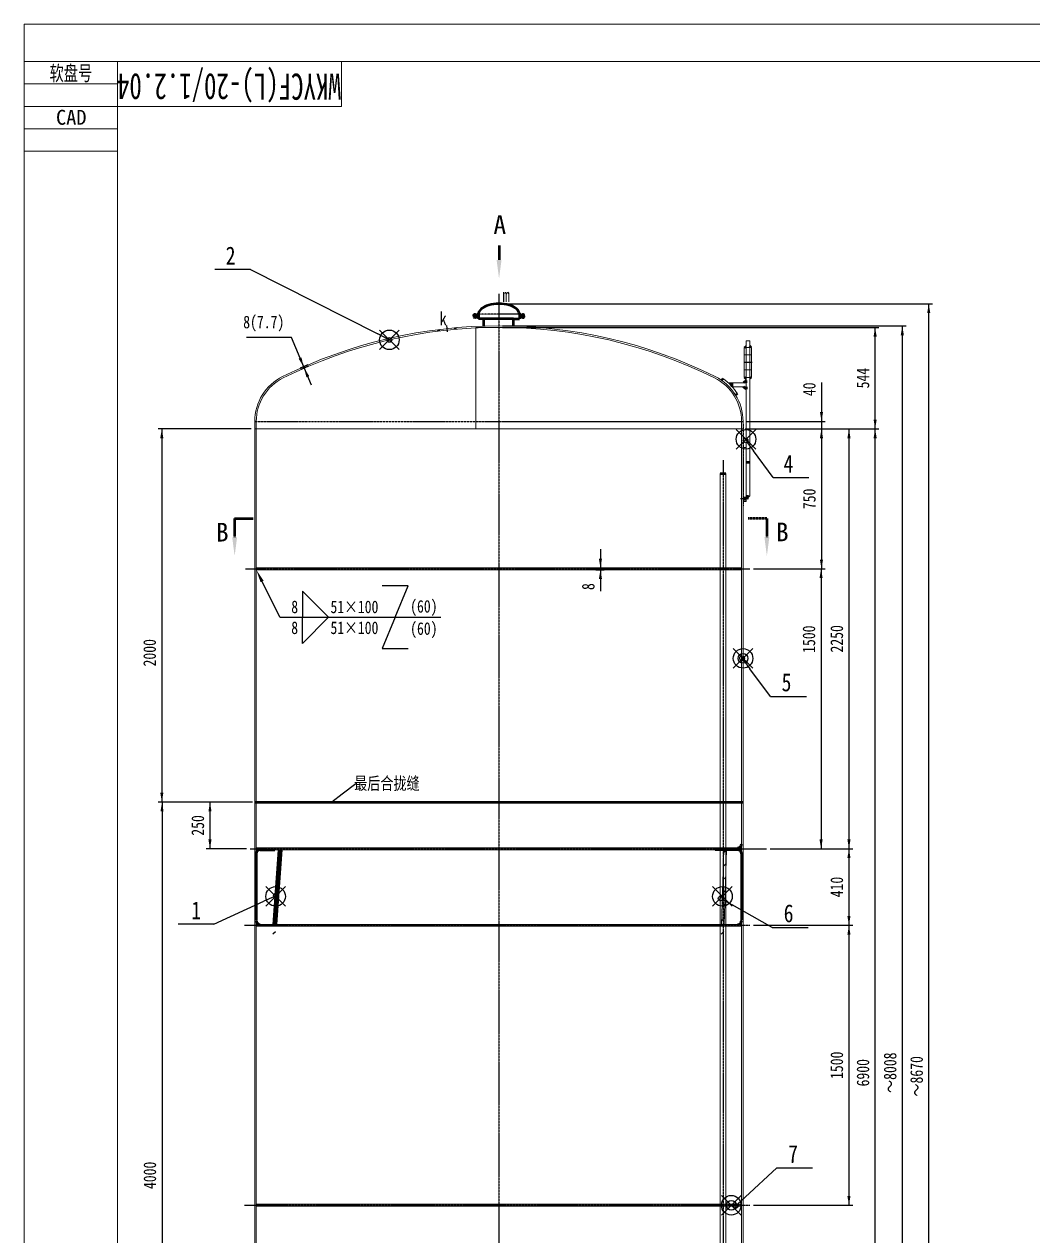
# Model space of a CAD drawing. Header units: millimetres. Extents: x 1505 to 130937, y -44938 to 37032.
# Drawn here: x 25703 to 31106, y 5194 to 11686 of the extents above; entities that cross this region are included whole.
import ezdxf

# ---------------------------------------------------------------- set-up
doc = ezdxf.new("R2010")
doc.units = ezdxf.units.MM
for name, pattern in [('ACISOTGB', [16, 11, -1, 1, -1, 1, -1]), ('AM_ISO08W050', [16, 13, -1, 1, -1]), ('AM_ISO08W050_1_1', [16, 13, -1, 1, -1]), ('AM_ISO08W050x2', [16, 13, -1, 1, -1]), ('CENTER_1_1', [16, 13, -1, 1, -1])]:
    doc.linetypes.add(name, pattern=pattern)
for name, color, linetype, lineweight in [('1轮廓实线层', 7, 'Continuous', 18), ('AM_0', 7, 'Continuous', 50), ('AM_1', 3, 'ACISOTGB', 25), ('AM_10', 7, 'AM_ISO08W050_1_1', 50), ('AM_12', 7, 'Continuous', 50), ('AM_4', 3, 'Continuous', 25), ('AM_5', 3, 'Continuous', 25), ('AM_6', 2, 'Continuous', 15), ('AM_7', 4, 'AM_ISO08W050', 25), ('AM_8', 1, 'Continuous', 25), ('AM_PAREF', 4, 'Continuous', 25), ('CDRAFT0', 7, 'Continuous', 18), ('RAHM2', 1, 'Continuous', 18), ('RAHM3', 2, 'Continuous', 18), ('RAHM5', 7, 'Continuous', 18), ('TILE1', 5, 'Continuous', 18), ('中心线', 4, 'CENTER_1_1', 18), ('尺寸线层', 3, 'Continuous', 18), ('文字', 3, 'Continuous', 18), ('粗实线', 7, 'Continuous', 50)]:
    doc.layers.add(name, color=color, linetype=linetype, lineweight=lineweight)
doc.styles.add('ACANSTS', font='')
doc.styles.add('HZ', font='', dxfattribs={"width": 0.7})
doc.styles.get("Standard").update_dxf_attribs({"font": 'txt', "width": 0.8})
doc.styles.get('ACANSTS').set_extended_font_data('宋体')
doc.styles.get('HZ').set_extended_font_data('宋体')
doc.dimstyles.new('AM_GB$0', dxfattribs={"dimtxt": 3.371484, "dimasz": 2.5, "dimexe": 1, "dimexo": 1, "dimgap": 2.088633, "dimtad": 1, "dimdsep": 46, "dimtxsty": 'Standard', "dimblk": 'NONE', "dimcen": 0, "dimdle": 5, "dimclrd": 256, "dimclre": 256, "dimclrt": 2, "dimadec": 0, "dimazin": 2, "dimtfac": 0.707107, "dimtdec": 3, "dimtmove": 2, "dimatfit": 3, "dimfxl": 1, "dimfrac": 2, "dimtolj": 1, "dimlwd": 18, "dimarcsym": 0})

# ---------------------------------------------------------------- blocks, each defined once
blk = doc.blocks.new('*X417')
at = {"layer": 'AM_PAREF'}
for p, q in [((27606.6, 9942.1), (27711.6, 10047.1)), ((27606.6, 10047.1), (27711.6, 9942.1))]:
    blk.add_line(p, q, dxfattribs=at)
blk.add_circle((27659.1, 9994.6), 52.5, dxfattribs=at)
blk = doc.blocks.new('*X418')
at = {"layer": 'AM_PAREF'}
for p, q in [((29438.6, 5305.2), (29543.6, 5410.2)), ((29438.6, 5410.2), (29543.6, 5305.2))]:
    blk.add_line(p, q, dxfattribs=at)
for radius in [52.5, 26.2]:
    blk.add_circle((29491.1, 5357.7), radius, dxfattribs=at)
blk = doc.blocks.new('*X419')
at = {"layer": 'AM_PAREF'}
for p, q in [((29391.2, 6960.2), (29496.2, 7065.2)), ((29391.2, 7065.2), (29496.2, 6960.2))]:
    blk.add_line(p, q, dxfattribs=at)
blk.add_circle((29443.7, 7012.7), 52.5, dxfattribs=at)
blk = doc.blocks.new('*X420')
at = {"layer": 'AM_PAREF'}
for p, q in [((29501.5, 8235.3), (29606.5, 8340.3)), ((29501.5, 8340.3), (29606.5, 8235.3))]:
    blk.add_line(p, q, dxfattribs=at)
for radius in [52.5, 26.2]:
    blk.add_circle((29554, 8287.8), radius, dxfattribs=at)
blk = doc.blocks.new('*X422')
at = {"layer": 'AM_PAREF'}
for p, q in [((29517.5, 9409.4), (29622.5, 9514.4)), ((29517.5, 9514.4), (29622.5, 9409.4))]:
    blk.add_line(p, q, dxfattribs=at)
blk.add_circle((29570, 9461.9), 52.5, dxfattribs=at)
blk = doc.blocks.new('*X423')
at = {"layer": 'AM_PAREF'}
for p, q in [((26997.1, 6960.2), (27102.1, 7065.2)), ((26997.1, 7065.2), (27102.1, 6960.2))]:
    blk.add_line(p, q, dxfattribs=at)
blk.add_circle((27049.6, 7012.7), 52.5, dxfattribs=at)
blk = doc.blocks.new('*X424')
at = {"layer": 'CDRAFT0'}
for p, q in [((1700, 16380), (1700, 16620)), ((500, 16380), (1700, 16380))]:
    blk.add_line(p, q, dxfattribs=at)
blk.add_lwpolyline([(500, 200), (500, 16620), (11680, 16620), (11680, 200), (500, 200)], dxfattribs=at)
at = {"layer": 'RAHM2'}
for p, q in [((500, 16500), (0, 16500)), ((500, 16260), (0, 16260))]:
    blk.add_line(p, q, dxfattribs=at)
at = {"layer": 'RAHM3'}
for p, q in [((500, 16620), (0, 16620)), ((500, 16380), (0, 16380)), ((500, 16140), (0, 16140))]:
    blk.add_line(p, q, dxfattribs=at)
at = {"layer": 'TILE1'}
blk.add_line((0, 0), (0, 16820), dxfattribs=at)
blk.add_lwpolyline([(0, 16820), (11880, 16820), (11880, 0), (0, 0)], dxfattribs=at)
at = {"layer": 'RAHM2', "char_height": 80, "attachment_point": 8}
for s, insert, width, style in [('软盘号', (250, 16508.9), 344.867, 'HZ'), ('CAD', (252, 16280), 244.667, 'ACANSTS')]:
    blk.add_mtext(s, dxfattribs=dict(at, insert=insert, width=width, style=style))
at = {"layer": 'RAHM5', "insert": (1096.7, 16503.9), "char_height": 140, "width": 266, "attachment_point": 5, "rotation": 180, "style": 'HZ'}
blk.add_mtext('WKYCF(L)-20/1.2.04', dxfattribs=at)
blk = doc.blocks.new('*X461')
at = {"layer": 'AM_5'}
for points in [[(26440, 9517.7), (26448.4, 9467.7), (26431.7, 9467.7)], [(26440, 7517.7), (26448.4, 7567.7), (26431.7, 7567.7)]]:
    blk.add_hatch(color=256, dxfattribs=at).paths.add_polyline_path(points, flags=0)
for p, q in [((26918, 9517.7), (26420, 9517.7)), ((26440, 9517.7), (26440, 7517.7)), ((26918, 7517.7), (26420, 7517.7))]:
    blk.add_line(p, q, dxfattribs=at)
at = {"layer": 'AM_5', "color": 2, "insert": (26375, 8318), "char_height": 67.43, "width": 204, "attachment_point": 5, "rotation": 90, "line_spacing_factor": 1.37}
blk.add_mtext('2000', dxfattribs=at)
blk = doc.blocks.new('_NONE')
blk = doc.blocks.new('*X465')
at = {"layer": 'AM_5'}
for points in [[(30121.5, 9517.7), (30129.8, 9467.7), (30113.1, 9467.7)], [(30121.5, 7267.7), (30129.8, 7317.7), (30113.1, 7317.7)]]:
    blk.add_hatch(color=256, dxfattribs=at).paths.add_polyline_path(points, flags=0)
for p, q in [((29566, 9517.7), (30141.5, 9517.7)), ((30121.5, 9517.7), (30121.5, 7267.7)), ((29699.5, 7267.7), (30141.5, 7267.7))]:
    blk.add_line(p, q, dxfattribs=at)
at = {"layer": 'AM_5', "color": 2, "insert": (30056.5, 8392.7), "char_height": 67.43, "width": 204, "attachment_point": 5, "rotation": 90, "line_spacing_factor": 1.37}
blk.add_mtext('2250', dxfattribs=at)
blk = doc.blocks.new('*X466')
at = {"layer": 'AM_5'}
for points in [[(30121.5, 7267.7), (30129.8, 7217.7), (30113.1, 7217.7)], [(30121.5, 6857.7), (30129.8, 6907.7), (30113.1, 6907.7)]]:
    blk.add_hatch(color=256, dxfattribs=at).paths.add_polyline_path(points, flags=0)
for p, q in [((29699.5, 7267.7), (30141.5, 7267.7)), ((30121.5, 7267.7), (30121.5, 6857.7)), ((29609.8, 6857.7), (30141.5, 6857.7))]:
    blk.add_line(p, q, dxfattribs=at)
at = {"layer": 'AM_5', "color": 2, "insert": (30056.5, 7062.7), "char_height": 67.43, "width": 138, "attachment_point": 5, "rotation": 90, "line_spacing_factor": 1.37}
blk.add_mtext('410', dxfattribs=at)
blk = doc.blocks.new('*X476')
at = {"layer": 'AM_5'}
for points in [[(30407.3, 10069.7), (30415.6, 10019.7), (30399, 10019.7)], [(30407.3, 2065.7), (30415.6, 2115.7), (30399, 2115.7)]]:
    blk.add_hatch(color=256, dxfattribs=at).paths.add_polyline_path(points, flags=0)
for p, q in [((28266, 10069.7), (30427.3, 10069.7)), ((30407.3, 10069.7), (30407.3, 2065.7)), ((28266, 2065.7), (30427.3, 2065.7))]:
    blk.add_line(p, q, dxfattribs=at)
at = {"layer": 'AM_5', "color": 2, "insert": (30342.3, 6067.7), "char_height": 67.43, "width": 375.205, "attachment_point": 5, "rotation": 90, "line_spacing_factor": 1.37}
blk.add_mtext('～8008', dxfattribs=at)
blk = doc.blocks.new('*X477')
at = {"layer": 'AM_5'}
for points in [[(29974.3, 9517.7), (29982.7, 9467.7), (29966, 9467.7)], [(29974.3, 8767.7), (29982.7, 8817.7), (29966, 8817.7)]]:
    blk.add_hatch(color=256, dxfattribs=at).paths.add_polyline_path(points, flags=0)
for p, q in [((29566, 9517.7), (29994.3, 9517.7)), ((29974.3, 9517.7), (29974.3, 8767.7)), ((29609.8, 8767.7), (29994.3, 8767.7))]:
    blk.add_line(p, q, dxfattribs=at)
at = {"layer": 'AM_5', "color": 2, "insert": (29909.3, 9142.7), "char_height": 67.43, "width": 150, "attachment_point": 5, "rotation": 90, "line_spacing_factor": 1.37}
blk.add_mtext('750', dxfattribs=at)
blk = doc.blocks.new('*X478')
at = {"layer": 'AM_5'}
for points in [[(29972.2, 8767.7), (29980.5, 8717.7), (29963.9, 8717.7)], [(29972.2, 7267.7), (29980.5, 7317.7), (29963.9, 7317.7)]]:
    blk.add_hatch(color=256, dxfattribs=at).paths.add_polyline_path(points, flags=0)
for p, q in [((29609.8, 8767.7), (29992.2, 8767.7)), ((29972.2, 8767.7), (29972.2, 7267.7)), ((29699.5, 7267.7), (29992.2, 7267.7))]:
    blk.add_line(p, q, dxfattribs=at)
at = {"layer": 'AM_5', "color": 2, "insert": (29907.2, 8390.7), "char_height": 67.43, "width": 192, "attachment_point": 5, "rotation": 90, "line_spacing_factor": 1.37}
blk.add_mtext('1500', dxfattribs=at)
blk = doc.blocks.new('*X479')
at = {"layer": 'AM_5'}
for points in [[(30121.5, 6857.7), (30129.8, 6807.7), (30113.1, 6807.7)], [(30121.5, 5357.7), (30129.8, 5407.7), (30113.1, 5407.7)]]:
    blk.add_hatch(color=256, dxfattribs=at).paths.add_polyline_path(points, flags=0)
for p, q in [((29609.8, 6857.7), (30141.5, 6857.7)), ((30121.5, 6857.7), (30121.5, 5357.7)), ((29609.8, 5357.7), (30141.5, 5357.7))]:
    blk.add_line(p, q, dxfattribs=at)
at = {"layer": 'AM_5', "color": 2, "insert": (30056.5, 6107.7), "char_height": 67.43, "width": 192, "attachment_point": 5, "rotation": 90, "line_spacing_factor": 1.37}
blk.add_mtext('1500', dxfattribs=at)
blk = doc.blocks.new('*X480')
at = {"layer": 'AM_5'}
for points in [[(30261.7, 9517.7), (30253.4, 9467.7), (30270.1, 9467.7)], [(30261.7, 2617.7), (30253.4, 2667.7), (30270.1, 2667.7)]]:
    blk.add_hatch(color=256, dxfattribs=at).paths.add_polyline_path(points, flags=0)
for p, q in [((29574, 9517.7), (30281.7, 9517.7)), ((30261.7, 2617.7), (30261.7, 9517.7)), ((29574, 2617.7), (30281.7, 2617.7))]:
    blk.add_line(p, q, dxfattribs=at)
at = {"layer": 'AM_5', "color": 2, "insert": (30196.7, 6067.7), "char_height": 67.43, "width": 204, "attachment_point": 5, "rotation": 90, "line_spacing_factor": 1.37}
blk.add_mtext('6900', dxfattribs=at)
blk = doc.blocks.new('*X481')
at = {"layer": 'AM_5'}
for points in [[(30549.1, 10187.7), (30540.8, 10137.7), (30557.4, 10137.7)], [(30549.1, 1515.2), (30540.8, 1565.2), (30557.4, 1565.2)]]:
    blk.add_hatch(color=256, dxfattribs=at).paths.add_polyline_path(points, flags=0)
for p, q in [((28270.2, 10187.7), (30569.1, 10187.7)), ((30549.1, 1515.2), (30549.1, 10187.7)), ((29582.1, 1515.2), (30569.1, 1515.2))]:
    blk.add_line(p, q, dxfattribs=at)
at = {"layer": 'AM_5', "color": 2, "insert": (30484.1, 6048.3), "char_height": 67.43, "width": 375.205, "attachment_point": 5, "rotation": 90, "line_spacing_factor": 1.37}
blk.add_mtext('～8670', dxfattribs=at)
blk = doc.blocks.new('*X484')
at = {"layer": 'AM_5'}
blk.add_hatch(color=3, dxfattribs=at).paths.add_polyline_path([(26969, 8695.9), (26985.5, 8704.1), (26946, 8762.7)], flags=0)
at = {"layer": 'AM_5', "color": 3}
for q in [(26977.2, 8700), (27935, 8508.2)]:
    blk.add_line((27073, 8508.2), q, dxfattribs=at)
at = {"layer": 'AM_5', "color": 2}
for points in [[(27193, 8508.2), (27333, 8508.2), (27193, 8648.2), (27193, 8508.2)], [(27690, 8508.2), (27760, 8676.2), (27620, 8676.2)], [(27193, 8508.2), (27333, 8508.2), (27193, 8368.2), (27193, 8508.2)], [(27690, 8508.2), (27620, 8340.2), (27760, 8340.2)]]:
    blk.add_lwpolyline(points, dxfattribs=at)
at = {"layer": 'AM_5', "color": 2, "attachment_point": 7, "line_spacing_factor": 1.37}
for s, insert, char_height, width in [('8', (27133.5, 8529.2), 67.4, 42), ('51×100', (27343.5, 8529.2), 67.43, 285), ('(60)', (27770.5, 8515.2), 67.43, 171), ('8', (27133.5, 8417.2), 67.4, 42), ('51×100', (27343.5, 8417.2), 67.43, 285), ('(60)', (27770.5, 8396.2), 67.43, 171)]:
    blk.add_mtext(s, dxfattribs=dict(at, insert=insert, char_height=char_height, width=width))
blk = doc.blocks.new('*X485')
at = {"layer": 'AM_5'}
for points in [[(29974.3, 9557.7), (29982.7, 9607.7), (29966, 9607.7)], [(29974.3, 9517.7), (29982.7, 9467.7), (29966, 9467.7)]]:
    blk.add_hatch(color=256, dxfattribs=at).paths.add_polyline_path(points, flags=0)
for p, q in [((29974.3, 9765.7), (29974.3, 9417.7)), ((29574, 9557.7), (29994.3, 9557.7)), ((29574, 9517.7), (29994.3, 9517.7))]:
    blk.add_line(p, q, dxfattribs=at)
at = {"layer": 'AM_5', "color": 2, "insert": (29909.3, 9729.7), "char_height": 67.43, "width": 96, "attachment_point": 5, "rotation": 90, "line_spacing_factor": 1.37}
blk.add_mtext('40', dxfattribs=at)
blk = doc.blocks.new('*X486')
at = {"layer": 'AM_5'}
for points in [[(30261.7, 10061.7), (30253.4, 10011.7), (30270.1, 10011.7)], [(30261.7, 9517.7), (30253.4, 9567.7), (30270.1, 9567.7)]]:
    blk.add_hatch(color=256, dxfattribs=at).paths.add_polyline_path(points, flags=0)
for p, q in [((28266, 10061.7), (30281.7, 10061.7)), ((30261.7, 9517.7), (30261.7, 10061.7)), ((29574, 9517.7), (30281.7, 9517.7))]:
    blk.add_line(p, q, dxfattribs=at)
at = {"layer": 'AM_5', "color": 2, "insert": (30196.7, 9789.7), "char_height": 67.43, "width": 153, "attachment_point": 5, "rotation": 90, "line_spacing_factor": 1.37}
blk.add_mtext('544', dxfattribs=at)
blk = doc.blocks.new('*X488')
at = {"layer": 'AM_8'}
for p, q in [((29476.8, 9762.6), (29477.8, 9763.7)), ((29479.6, 9759.8), (29483.4, 9763.7)), ((29482.4, 9756.9), (29489.1, 9763.7)), ((29485.2, 9754.1), (29494.8, 9763.7)), ((29488, 9751.2), (29495.4, 9758.7)), ((29490.8, 9748.4), (29495.4, 9753)), ((29493.6, 9745.5), (29495.4, 9747.3))]:
    blk.add_line(p, q, dxfattribs=at)
blk = doc.blocks.new('*X489')
at = {"layer": 'AM_5'}
for points in [[(26698, 7517.7), (26706.3, 7467.7), (26689.6, 7467.7)], [(26698, 7267.7), (26706.3, 7317.7), (26689.6, 7317.7)]]:
    blk.add_hatch(color=256, dxfattribs=at).paths.add_polyline_path(points, flags=0)
for p, q in [((26926, 7517.7), (26678, 7517.7)), ((26698, 7517.7), (26698, 7267.7)), ((26893.8, 7267.7), (26678, 7267.7))]:
    blk.add_line(p, q, dxfattribs=at)
at = {"layer": 'AM_5', "color": 2, "insert": (26633, 7392.7), "char_height": 67.43, "width": 150, "attachment_point": 5, "rotation": 90, "line_spacing_factor": 1.37}
blk.add_mtext('250', dxfattribs=at)
blk = doc.blocks.new('*X491')
at = {"layer": 'AM_5'}
for points in [[(28790, 8772.7), (28798.3, 8822.7), (28781.6, 8822.7)], [(28790, 8762.7), (28798.3, 8712.7), (28781.6, 8712.7)]]:
    blk.add_hatch(color=256, dxfattribs=at).paths.add_polyline_path(points, flags=0)
for p, q in [((28790, 8872.7), (28790, 8648.6)), ((28764.6, 8772.7), (28810, 8772.7)), ((28764.6, 8762.7), (28810, 8762.7))]:
    blk.add_line(p, q, dxfattribs=at)
at = {"layer": 'AM_5', "color": 2, "insert": (28725, 8672.6), "char_height": 67.4, "width": 140, "attachment_point": 5, "rotation": 90, "line_spacing_factor": 1.37}
blk.add_mtext('8', dxfattribs=at)
blk = doc.blocks.new('*X497')
at = {"layer": 'AM_5', "color": 3}
for p, q in [((27479, 7615.3), (27406.7, 7560.1)), ((27406.7, 7560.1), (27351, 7517.7))]:
    blk.add_line(p, q, dxfattribs=at)
at = {"layer": 'AM_5', "color": 2, "insert": (27470.6, 7651.8), "char_height": 67.43, "width": 550.667, "attachment_point": 1, "line_spacing_factor": 1.37}
blk.add_mtext('最后合拢缝', dxfattribs=at)
blk = doc.blocks.new('*X499')
at = {"layer": 'AM_5'}
for points in [[(26441, 7517.7), (26449.4, 7467.7), (26432.7, 7467.7)], [(26441, 3517.7), (26449.4, 3567.7), (26432.7, 3567.7)]]:
    blk.add_hatch(color=256, dxfattribs=at).paths.add_polyline_path(points, flags=0)
for p, q in [((26918, 7517.7), (26421, 7517.7)), ((26441, 7517.7), (26441, 3517.7)), ((26918, 3517.7), (26421, 3517.7))]:
    blk.add_line(p, q, dxfattribs=at)
at = {"layer": 'AM_5', "color": 2, "insert": (26376, 5517.7), "char_height": 67.43, "width": 204, "attachment_point": 5, "rotation": 90, "line_spacing_factor": 1.37}
blk.add_mtext('4000', dxfattribs=at)
blk = doc.blocks.new('*X500')
at = {"layer": 'AM_8'}
for p, q in [((29451.2, 7248), (29465.7, 7262.5)), ((29448.8, 7175), (29463.3, 7189.5)), ((29446.5, 7101.9), (29461, 7116.4)), ((29444.2, 7028.9), (29458.6, 7043.4)), ((29441.8, 6955.8), (29456.3, 6970.3)), ((29439.5, 6882.8), (29454, 6897.3)), ((29437.2, 6809.7), (29451.6, 6824.2))]:
    blk.add_line(p, q, dxfattribs=at)
blk = doc.blocks.new('*X501')
at = {"layer": 'AM_8'}
for p, q in [((27062.1, 7192.4), (27075.1, 7205.4)), ((27056.8, 7116.4), (27069.8, 7129.4)), ((27051.5, 7040.4), (27064.4, 7053.3)), ((27046.2, 6964.4), (27059.1, 6977.3)), ((27040.9, 6888.3), (27053.8, 6901.3)), ((27035.6, 6812.3), (27048.5, 6825.2))]:
    blk.add_line(p, q, dxfattribs=at)
blk = doc.blocks.new('*X504')
at = {"layer": 'AM_5', "color": 3}
for p, q in [((26914.8, 10371.8), (26723.2, 10371.8)), ((26914.8, 10371.8), (27596.7, 10026.2)), ((27648, 10000.2), (27596.7, 10026.2))]:
    blk.add_line(p, q, dxfattribs=at)
blk.add_circle((27659.1, 9994.6), 12.5, dxfattribs=at)
at = {"layer": 'AM_5', "color": 2, "insert": (26782.3, 10398.1), "char_height": 96.3, "width": 60, "attachment_point": 7, "line_spacing_factor": 1.37}
blk.add_mtext('2', dxfattribs=at)
blk = doc.blocks.new('*X505')
at = {"layer": 'AM_5', "color": 3}
for p, q in [((26718.8, 6863.5), (26987.2, 6986.9)), ((27039.4, 7011), (26987.2, 6986.9)), ((26718.8, 6863.5), (26527.1, 6863.5))]:
    blk.add_line(p, q, dxfattribs=at)
blk.add_circle((27050.8, 7016.2), 12.5, dxfattribs=at)
at = {"layer": 'AM_5', "color": 2, "insert": (26597.9, 6889.7), "char_height": 96.3, "width": 40, "attachment_point": 7, "line_spacing_factor": 1.37}
blk.add_mtext('1', dxfattribs=at)
blk = doc.blocks.new('*X509')
at = {"layer": 'AM_5', "color": 3}
for p, q in [((29735, 5557.7), (29566.1, 5401.7)), ((29735, 5557.7), (29926.6, 5557.7)), ((29523.9, 5362.7), (29566.1, 5401.7))]:
    blk.add_line(p, q, dxfattribs=at)
blk.add_circle((29514.7, 5354.2), 12.5, dxfattribs=at)
at = {"layer": 'AM_5', "color": 2, "insert": (29795.8, 5583.9), "char_height": 96.3, "width": 60, "attachment_point": 7, "line_spacing_factor": 1.37}
blk.add_mtext('7', dxfattribs=at)
blk = doc.blocks.new('*X510')
at = {"layer": 'AM_5', "color": 3}
for p, q in [((29445, 6995.6), (29495.2, 6967.4)), ((29710.6, 6846.3), (29495.2, 6967.4)), ((29710.6, 6846.3), (29902.2, 6846.3))]:
    blk.add_line(p, q, dxfattribs=at)
blk.add_circle((29434.1, 7001.7), 12.5, dxfattribs=at)
at = {"layer": 'AM_5', "color": 2, "insert": (29771.9, 6872.5), "char_height": 96.3, "width": 57.143, "attachment_point": 7, "line_spacing_factor": 1.37}
blk.add_mtext('6', dxfattribs=at)
blk = doc.blocks.new('*X511')
at = {"layer": 'AM_5', "color": 3}
for p, q in [((29556.1, 8278.8), (29590.5, 8232.7)), ((29702, 8083.7), (29590.5, 8232.7)), ((29702, 8083.7), (29893.6, 8083.7))]:
    blk.add_line(p, q, dxfattribs=at)
blk.add_circle((29548.6, 8288.8), 12.5, dxfattribs=at)
at = {"layer": 'AM_5', "color": 2, "insert": (29760.7, 8110), "char_height": 96.3, "width": 60, "attachment_point": 7, "line_spacing_factor": 1.37}
blk.add_mtext('5', dxfattribs=at)
blk = doc.blocks.new('*X512')
at = {"layer": 'AM_5', "color": 3}
for p, q in [((29575.5, 9445.4), (29609.7, 9399.2)), ((29715.3, 9256.7), (29609.7, 9399.2)), ((29715.3, 9256.7), (29907, 9256.7))]:
    blk.add_line(p, q, dxfattribs=at)
blk.add_circle((29568, 9455.4), 12.5, dxfattribs=at)
at = {"layer": 'AM_5', "color": 2, "insert": (29771.2, 9283), "char_height": 96.3, "width": 64.286, "attachment_point": 7, "line_spacing_factor": 1.37}
blk.add_mtext('4', dxfattribs=at)
blk = doc.blocks.new('*X983')
at = {"layer": 'AM_5'}
for points in [[(27199.7, 9851), (27172.7, 9893.9), (27188.1, 9900.4)], [(27202.8, 9843.6), (27214.3, 9794.3), (27229.7, 9800.7)]]:
    blk.add_hatch(color=256, dxfattribs=at).paths.add_polyline_path(points, flags=0)
for p, q in [((27134.2, 10007.9), (26894.2, 10007.9)), ((27241.3, 9751.3), (27134.2, 10007.9)), ((27222.8, 9860.6), (27181.2, 9843.3)), ((27225.9, 9853.3), (27184.3, 9835.9))]:
    blk.add_line(p, q, dxfattribs=at)
at = {"layer": 'AM_5', "color": 2, "insert": (26986.2, 10081.6), "char_height": 67.43, "width": 340, "attachment_point": 5, "line_spacing_factor": 1.37}
blk.add_mtext('8(7.7)', dxfattribs=at)
blk = doc.blocks.new('*X1006')
at = {"layer": '尺寸线层'}
for points in [[(28123.1, 10061.7), (28123.5, 10059.2), (28122.7, 10059.2)], [(28123.1, 9517.7), (28123.5, 9520.2), (28122.7, 9520.2)]]:
    blk.add_hatch(color=256, dxfattribs=at).paths.add_polyline_path(points, flags=0)
for p, q in [((28245, 10061.7), (28122.1, 10061.7)), ((28123.1, 10061.7), (28123.1, 9517.7)), ((28223.8, 9517.7), (28122.1, 9517.7))]:
    blk.add_line(p, q, dxfattribs=at)
at = {"layer": '尺寸线层', "color": 2, "insert": (28119.9, 9789.7), "char_height": 3.37, "width": 10.8, "attachment_point": 5, "rotation": 90, "line_spacing_factor": 1.37}
blk.add_mtext('%%C544', dxfattribs=at)

msp = doc.modelspace()

# ---------------------------------------------------------------- hatches: boundary and pattern name
at = {"layer": 'AM_10'}
for points in [[(26843.32621, 8936.9083), (26830.16096, 8836.9083), (26830.16096, 8836.9083), (26816.99571, 8936.9083)], [(29668.55239, 8936.9083), (29681.71764, 8836.9083), (29681.71764, 8836.9083), (29694.88289, 8936.9083)]]:
    msp.add_hatch(color=255, dxfattribs=at).paths.add_polyline_path(points, flags=0)
at = {"layer": '粗实线'}
msp.add_hatch(color=256, dxfattribs=at).paths.add_polyline_path([(28259.98117, 10423.02382), (28246.81592, 10323.02382), (28246.81592, 10323.02382), (28233.65067, 10423.02382)], flags=0)

# ---------------------------------------------------------------- linework, layer by layer
at = {"layer": '1轮廓实线层'}
for p, q in [((29559.95625, 9953.65023), (29559.95625, 9793.65023)), ((29599.95625, 9953.65023), (29559.95625, 9953.65023)), ((29569.95625, 9988.65023), (29569.95625, 9127.65023)), ((29589.95625, 9988.65023), (29569.95625, 9988.65023)), ((29589.95625, 9988.65023), (29589.95625, 9157.65023)), ((29599.95625, 9953.65023), (29599.95625, 9793.65023)), ((29599.95625, 9913.65023), (29559.95625, 9913.65023)), ((29599.95625, 9833.65023), (29559.95625, 9833.65023)), ((29569.95625, 9763.65023), (29475.80096, 9763.65023)), ((29569.95625, 9743.65023), (29495.41635, 9743.65023)), ((29559.95625, 9793.65023), (29599.95625, 9793.65023)), ((29599.95625, 9793.65023), (29559.95625, 9793.65023)), ((26937.95625, 9417.65023), (26937.95625, 9127.65023)), ((29553.95625, 9417.65023), (29553.95625, 9127.65023)), ((29569.95625, 9417.65023), (29553.95625, 9417.65023)), ((29569.95625, 9157.65023), (29589.95625, 9157.65023)), ((29569.95625, 9127.65023), (29553.95625, 9127.65023))]:
    msp.add_line(p, q, dxfattribs=at)
at = {"layer": 'AM_0'}
for p, q in [((27921.31155, 10049.27158), (27922.31567, 10041.33484)), ((28010.31155, 10059.9866), (28011.13372, 10051.02436)), ((29562.33916, 9953.65023), (29569.95625, 9960.05796)), ((29597.57333, 9953.65023), (29589.95625, 9960.05796)), ((29446.09993, 9787.51964), (29439.23663, 9777.67611)), ((29495.41635, 9743.65023), (29495.41635, 9763.65023)), ((29569.95625, 9777.65023), (29555.95625, 9763.65023)), ((29569.95625, 9729.65023), (29555.95625, 9743.65023)), ((29562.33916, 9793.65023), (29569.95625, 9787.2425)), ((29569.95625, 9763.65023), (29569.95625, 9777.65023)), ((29569.95625, 9743.65023), (29569.95625, 9729.65023)), ((29597.57333, 9793.65023), (29589.95625, 9787.2425)), ((29523.91049, 9705.4102), (29513.71245, 9699.08565)), ((29589.95625, 9337.65023), (29569.95625, 9337.65023)), ((29432.15625, 9278.92533), (29462.15625, 9278.92533)), ((29569.95625, 9157.65023), (29583.95625, 9157.65023)), ((29583.95625, 9157.65023), (29569.95625, 9143.65023)), ((29569.95625, 9146.83833), (29553.95625, 9146.83833)), ((29569.95625, 9138.46213), (29553.95625, 9138.46213)), ((26937.95625, 7517.65023), (28962.87557, 7517.65023)), ((28962.87557, 7517.65023), (29553.95625, 7517.65023)), ((26945.95625, 7242.65023), (26945.95625, 6887.65023)), ((26965.95625, 7262.65023), (27045.95625, 7262.65023)), ((27067.05628, 7262.65023), (27039.08556, 6862.65023)), ((27079.08558, 7262.65023), (27051.11486, 6862.65023)), ((29525.95625, 7262.65023), (29403.84422, 7262.65023)), ((29525.95625, 7262.65023), (29403.84422, 7262.65023)), ((29545.95625, 7242.65023), (29545.95625, 6887.65023)), ((29545.95625, 7242.65023), (29545.95625, 6887.65023))]:
    msp.add_line(p, q, dxfattribs=at)
for centre, start, end in [((29525.95625, 7292.65023), 270, 360), ((26965.95625, 7242.65023), 90, 180), ((29525.95625, 7242.65023), 0, 90), ((26965.95625, 6882.65023), 180, 270), ((29525.95625, 6882.65023), 270, 0), ((29525.95625, 6882.65023), 270, 0)]:
    msp.add_arc(centre, 20, start, end, dxfattribs=at)
at = {"layer": 'AM_1', "linetype": 'ACISOTGB', "lineweight": 25}
for p, q in [((28355.45625, 10132.61225), (28136.45625, 10132.61225)), ((26937.95625, 9557.65023), (28245.95624, 9557.65023)), ((26937.95625, 9557.65023), (28224.75625, 9557.65023)), ((28245.95624, 9557.65023), (29553.95625, 9557.65023)), ((28267.15625, 9557.24778), (29553.95617, 9558.03418)), ((29553.95625, 9542.65023), (29553.95625, 9104.81934))]:
    msp.add_line(p, q, dxfattribs=at)
at = {"layer": 'AM_10', "color": 7, "linetype": 'AM_ISO08W050_1_1', "lineweight": 50}
for p, q in [((26830.16096, 9036.9083), (26830.16096, 8936.9083)), ((26830.16096, 9036.9083), (26930.16096, 9036.9083)), ((29681.71764, 9036.9083), (29581.71764, 9036.9083)), ((29681.71764, 9036.9083), (29681.71764, 8936.9083))]:
    msp.add_line(p, q, dxfattribs=at)
at = {"layer": 'AM_4'}
for p, q in [((29569.95625, 9147.65023), (29553.95625, 9147.65023)), ((29569.95625, 9137.65023), (29553.95625, 9137.65023))]:
    msp.add_line(p, q, dxfattribs=at)
at = {"layer": 'AM_7', "linetype": 'AM_ISO08W050', "lineweight": 25}
for p, q in [((28245.95624, 10240.45652), (28245.95624, 1452.2574)), ((29602.75025, 9873.65023), (29557.16225, 9873.65023)), ((29447.15625, 9349.54168), (29447.15625, 2277.60452)), ((26888.87734, 8767.65023), (29589.81278, 8767.65023)), ((26913.84299, 7267.65023), (29679.46852, 7267.65023)), ((26882.32407, 6857.65023), (29589.81278, 6857.65023)), ((26882.32407, 5357.65023), (29589.81278, 5357.65023))]:
    msp.add_line(p, q, dxfattribs=at)
at = {"layer": 'AM_7', "linetype": 'AM_ISO08W050x2', "lineweight": 25}
for p, q in [((27965.04699, 10070.90622), (27968.58706, 10038.33984)), ((29583.92625, 9142.65023), (29539.98625, 9142.65023))]:
    msp.add_line(p, q, dxfattribs=at)
at = {"layer": 'CDRAFT0'}
for p, q in [((26937.95625, 9557.65023), (26937.95625, 2577.65023)), ((26945.95625, 9557.65023), (26945.95625, 3852.15023)), ((29545.95625, 9557.65023), (29545.95625, 9312.65023)), ((29553.95625, 9557.65023), (29553.95625, 9392.15023)), ((26937.95625, 9517.65023), (28245.95624, 9517.65023)), ((26937.95625, 9517.65023), (28224.75625, 9517.65023)), ((28245.95624, 9517.65023), (29553.95625, 9517.65023)), ((28267.15625, 9517.65023), (29553.95625, 9517.65023)), ((28267.15625, 9517.65023), (29553.95625, 9517.65023)), ((29545.95625, 9504.96092), (29545.95625, 6139.96092)), ((29553.95625, 9517.65023), (29553.95625, 6139.96092)), ((29432.15625, 9278.92533), (29432.15625, 6265.0658)), ((29462.15625, 9278.92533), (29462.15625, 7124.1534)), ((26945.95625, 8772.65023), (27045.95625, 8772.65023)), ((27045.95625, 8772.65023), (27045.95625, 8762.65023)), ((27045.95625, 8772.65023), (28245.95624, 8772.65023)), ((28245.95624, 8772.65023), (29545.95625, 8772.65023)), ((29445.95625, 8772.65023), (29445.95625, 8762.65023)), ((26945.95625, 8762.65023), (27045.95625, 8762.65023)), ((27045.95625, 8762.65023), (28245.95624, 8762.65023)), ((28245.95624, 8762.65023), (29545.95625, 8762.65023)), ((26945.95625, 7272.65023), (27045.95625, 7272.65023)), ((27045.95625, 7272.65023), (28245.95624, 7272.65023)), ((27045.95625, 7272.65023), (27045.95625, 7262.65023)), ((28245.95624, 7272.65023), (29545.95625, 7272.65023)), ((29445.95625, 7272.65023), (29445.95625, 7262.65023)), ((29445.95625, 7272.65023), (29445.95625, 7262.65023)), ((26945.95625, 7262.65023), (27080.52382, 7262.65023)), ((27067.05628, 7262.65023), (28245.95624, 7262.65023)), ((28245.95624, 7262.65023), (29545.95625, 7262.65023)), ((29451.65175, 7262.65023), (29438.8522, 6862.65023)), ((29465.65892, 7262.65023), (29452.85936, 6862.65023)), ((29462.15625, 7262.65023), (29462.15625, 2297.74676)), ((26945.95625, 6862.65023), (27051.11486, 6862.65023)), ((26945.95625, 6852.65023), (27045.95625, 6852.65023)), ((27045.95625, 6862.65023), (27045.95625, 6852.65023)), ((27045.95625, 6852.65023), (28245.95624, 6852.65023)), ((27051.11486, 6862.65023), (28245.95624, 6862.65023)), ((28245.95624, 6862.65023), (29545.95625, 6862.65023)), ((28245.95624, 6852.65023), (29545.95625, 6852.65023)), ((29445.95625, 6862.65023), (29445.95625, 6852.65023)), ((29445.95625, 6862.65023), (29445.95625, 6852.65023)), ((29445.95625, 6862.65023), (29445.95625, 6852.65023)), ((29432.15625, 6265.0658), (29432.15625, 2297.74676)), ((29545.95625, 6139.96092), (29545.95625, 3697.65023)), ((29553.95625, 6139.96092), (29553.95625, 2577.46322)), ((26945.95625, 5362.65023), (27045.95625, 5362.65023)), ((26945.95625, 5352.65023), (27045.95625, 5352.65023)), ((27045.95625, 5362.65023), (27045.95625, 5352.65023)), ((27045.95625, 5362.65023), (28245.95624, 5362.65023)), ((27045.95625, 5352.65023), (28245.95624, 5352.65023)), ((28245.95624, 5362.65023), (29545.95625, 5362.65023)), ((28245.95624, 5352.65023), (29545.95625, 5352.65023)), ((29445.95625, 5362.65023), (29445.95625, 5352.65023))]:
    msp.add_line(p, q, dxfattribs=at)
for centre, radius, start, end in [((28245.95624, 7461.65023), 2608, 63.612200038, 116.387799961), ((28245.95624, 7461.65023), 2600, 63.612200038, 116.387799962), ((27205.95625, 9557.83725), 268, 116.387799961, 180), ((27205.95625, 9557.83725), 260, 116.387799961, 180), ((29285.95625, 9557.83725), 260, 0, 63.612200038), ((29285.95625, 9557.83725), 268, 0, 63.612200038), ((29285.95625, 9557.83725), 280, 31.806100019, 55.11426036)]:
    msp.add_arc(centre, radius, start, end, dxfattribs=at)
at = {"layer": '中心线', "linetype": 'CENTER_1_1', "lineweight": 18}
for p, q in [((28136.45625, 10122.61225), (28110.42381, 10122.61225)), ((28355.45625, 10122.61225), (28381.48868, 10122.61225))]:
    msp.add_line(p, q, dxfattribs=at)
at = {"layer": '文字'}
for p, q in [((28128.45625, 10125.61225), (28121.45625, 10125.61225)), ((28128.45625, 10119.61225), (28121.45625, 10119.61225)), ((28363.45625, 10125.61225), (28370.45625, 10125.61225)), ((28363.45625, 10119.61225), (28370.45625, 10119.61225))]:
    msp.add_line(p, q, dxfattribs=at)
at = {"layer": '粗实线'}
for p, q in [((28246.81592, 10500.58335), (28246.81592, 10423.02382)), ((28112.45625, 10122.61225), (28112.45625, 10129.61225)), ((28119.45625, 10130.61225), (28113.45625, 10130.61225)), ((28120.45625, 10115.61225), (28120.45625, 10129.61225)), ((28128.45625, 10122.61225), (28128.45625, 10129.61225)), ((28135.45625, 10130.61225), (28129.45625, 10130.61225)), ((28136.45625, 10132.61225), (28136.45625, 10107.61225)), ((28355.45625, 10132.61225), (28355.45625, 10107.61225)), ((28356.45625, 10130.61225), (28362.45625, 10130.61225)), ((28363.45625, 10122.61225), (28363.45625, 10129.61225)), ((28371.45625, 10115.61225), (28371.45625, 10129.61225)), ((28372.45625, 10130.61225), (28378.45625, 10130.61225)), ((28379.45625, 10122.61225), (28379.45625, 10129.61225)), ((28112.45625, 10122.61225), (28112.45625, 10115.61225)), ((28120.45625, 10126.61225), (28113.45625, 10126.61225)), ((28120.45625, 10118.61225), (28113.45625, 10118.61225)), ((28119.45625, 10114.61225), (28113.45625, 10114.61225)), ((28121.45625, 10126.61225), (28121.45625, 10118.61225)), ((28136.45625, 10126.61225), (28121.45625, 10126.61225)), ((28136.45625, 10118.61225), (28121.45625, 10118.61225)), ((28128.45625, 10122.61225), (28128.45625, 10115.61225)), ((28135.45625, 10126.61225), (28129.45625, 10126.61225)), ((28135.45625, 10118.61225), (28129.45625, 10118.61225)), ((28135.45625, 10114.61225), (28129.45625, 10114.61225)), ((28323.95625, 10107.61225), (28136.45625, 10107.61225)), ((28164.95625, 10068.64551), (28164.95625, 10107.61225)), ((28323.95625, 10107.61225), (28355.45625, 10107.61225)), ((28323.95625, 10068.64138), (28323.95625, 10107.61225)), ((28355.45625, 10126.61225), (28370.45625, 10126.61225)), ((28355.45625, 10118.61225), (28370.45625, 10118.61225)), ((28356.45625, 10126.61225), (28362.45625, 10126.61225)), ((28356.45625, 10118.61225), (28362.45625, 10118.61225)), ((28356.45625, 10114.61225), (28362.45625, 10114.61225)), ((28363.45625, 10122.61225), (28363.45625, 10115.61225)), ((28370.45625, 10126.61225), (28370.45625, 10118.61225)), ((28371.45625, 10126.61225), (28378.45625, 10126.61225)), ((28371.45625, 10118.61225), (28378.45625, 10118.61225)), ((28372.45625, 10114.61225), (28378.45625, 10114.61225)), ((28379.45625, 10122.61225), (28379.45625, 10115.61225))]:
    msp.add_line(p, q, dxfattribs=at)
for centre, start, end in [((28113.45625, 10129.61225), 90, 180), ((28113.45625, 10127.61225), 180, 270), ((28119.45625, 10129.61225), 0, 90), ((28121.45625, 10127.61225), 180, 270), ((28129.45625, 10129.61225), 90, 180), ((28129.45625, 10127.61225), 180, 270), ((28135.45625, 10129.61225), 360, 90), ((28135.45625, 10127.61225), 270, 0), ((28356.45625, 10129.61225), 90, 180), ((28356.45625, 10127.61225), 180, 270), ((28362.45625, 10129.61225), 0, 90), ((28362.45625, 10127.61225), 270, 0), ((28370.45625, 10127.61225), 270, 0), ((28372.45625, 10129.61225), 90, 179.999999999), ((28378.45625, 10129.61225), 0, 90), ((28378.45625, 10127.61225), 270, 0), ((28113.45625, 10125.61225), 90, 180), ((28113.45625, 10119.61225), 180, 270), ((28113.45625, 10117.61225), 90.000000001, 180.000000003), ((28113.45625, 10115.61225), 180, 270), ((28119.45625, 10115.61225), 270, 0.000000001), ((28121.45625, 10117.61225), 90, 180.000000001), ((28129.45625, 10125.61225), 90, 180), ((28129.45625, 10119.61225), 180, 270), ((28129.45625, 10117.61225), 90, 180), ((28129.45625, 10115.61225), 180, 270), ((28135.45625, 10125.61225), 0, 90), ((28135.45625, 10119.61225), 270, 0), ((28135.45625, 10117.61225), 0, 90), ((28135.45625, 10115.61225), 270, 0), ((28356.45625, 10125.61225), 90, 180.000000001), ((28356.45625, 10119.61225), 180, 270), ((28356.45625, 10117.61225), 90, 180.000000001), ((28356.45625, 10115.61225), 180, 270), ((28362.45625, 10125.61225), 0, 90), ((28362.45625, 10119.61225), 270, 0), ((28362.45625, 10117.61225), 0, 90), ((28362.45625, 10115.61225), 270, 359.999999999), ((28370.45625, 10117.61225), 0, 90), ((28372.45625, 10115.61225), 180, 270), ((28378.45625, 10125.61225), 0, 90), ((28378.45625, 10119.61225), 270, 0), ((28378.45625, 10117.61225), 0, 90), ((28378.45625, 10115.61225), 270, 0)]:
    msp.add_arc(centre, 1, start, end, dxfattribs=at)
msp.add_ellipse((28245.95624, 10132.61225), major_axis=(109.5, 0), ratio=0.502283105, start_param=0, end_param=3.1415926536, dxfattribs=at)

# ---------------------------------------------------------------- block references
at = {"layer": 'AM_0', "linetype": 'Continuous', "lineweight": 18}
msp.add_blockref('*X424', (25702.83365, -5134.16804), dxfattribs=at)
at = {"layer": 'AM_12'}
for name in ['*X417', '*X422', '*X420', '*X423', '*X419', '*X418']:
    msp.add_blockref(name, (0, 0), dxfattribs=at)
at = {"layer": 'AM_5'}
for name in ['*X504', '*X512', '*X484', '*X511', '*X497', '*X505', '*X510', '*X509']:
    msp.add_blockref(name, (0, 0), dxfattribs=at)
at = {"layer": 'AM_8'}
for name in ['*X488', '*X500', '*X501']:
    msp.add_blockref(name, (0, 0), dxfattribs=at)

# ---------------------------------------------------------------- texts
at = {"layer": 'AM_10', "color": 2, "linetype": 'AM_ISO08W050_1_1', "lineweight": 50, "insert": (28250.71675, 10611.45601), "char_height": 100, "width": 485.7142857, "attachment_point": 5, "style": 'ACANSTS'}
msp.add_mtext('A ', dxfattribs=at)
at = {"layer": 'AM_10', "color": 7, "linetype": 'AM_ISO08W050_1_1', "lineweight": 50, "char_height": 100, "width": 200, "attachment_point": 5, "style": 'ACANSTS'}
for insert in [(26763.81161, 8964.14708), (29764.00811, 8965.23228)]:
    msp.add_mtext('B', dxfattribs=dict(at, insert=insert))
at = {"layer": 'AM_6', "char_height": 72.24609, "attachment_point": 7, "line_spacing_factor": 1.37}
for s, insert, width in [('m', (28265.20173, 10197.48877), 70.7142857), ('k', (27927.45531, 10071.6103), 38.5714286)]:
    msp.add_mtext(s, dxfattribs=dict(at, insert=insert, width=width))

# ---------------------------------------------------------------- dimensions: what is measured, and where the dimension line sits
at = {"layer": 'AM_5'}
for base, p1, p2, angle, text, picture, middle in [((27199.68382, 9851.00297), (27244.32823, 9860.97124), (27241.2463, 9868.35377), 112.658736455, '8(7.7)', '*X983', (27134.19276, 10007.88165)), ((30549.09347, 10187.65269), (29562.12842, 1515.21021), (28250.15453, 10187.65269), 90, '～8670', '*X481', (30549.09347, 6048.28914)), ((30407.29542, 2065.65023), (28245.95624, 10069.65023), (28245.95624, 2065.65023), 90, '～8008', '*X476', (30407.29542, 6067.65023)), ((28789.96154, 8762.65023), (28744.57209, 8772.65023), (28744.57209, 8762.65023), 90, '8', '*X491', (28789.96154, 8666.65023))]:
    dim = msp.add_linear_dim(base=base, p1=p1, p2=p2, angle=angle, text=text, dimstyle='AM_GB$0', override={"dimscale": 20, "dimsah": 1, "dimtfill": 1}, dxfattribs=at)
    dim.commit()
    dim.dimension.update_dxf_attribs({"geometry": picture, "text_midpoint": middle, "dimtype": 160})
for base, p1, p2, picture, middle in [((30261.74372, 10061.65023), (29553.95625, 9517.65023), (28245.95624, 10061.65023), '*X486', (30261.74372, 9789.65023)), ((29974.33851, 9517.65023), (29553.95625, 9557.65023), (29553.95625, 9517.65023), '*X485', (29974.33851, 9729.67782)), ((26440.04785, 7517.65023), (26937.95625, 9517.65023), (26937.95625, 7517.65023), '*X461', (26440.04785, 8317.97411)), ((30121.46248, 7267.65023), (29545.95625, 9517.65023), (29679.46852, 7267.65023), '*X465', (30121.46248, 8392.65023)), ((29974.33851, 8767.65023), (29545.95625, 9517.65023), (29589.81278, 8767.65023), '*X477', (29974.33851, 9142.65023)), ((30261.74372, 9517.65023), (29553.95625, 2617.65023), (29553.95625, 9517.65023), '*X480', (30261.74372, 6067.65023)), ((29972.1861, 7267.65023), (29589.81278, 8767.65023), (29679.46852, 7267.65023), '*X478', (29972.1861, 8390.73218)), ((26441.01965, 3517.65023), (26937.95625, 7517.65023), (26937.95625, 3517.65023), '*X499', (26441.01965, 5517.65023)), ((26697.95624, 7267.65023), (26945.95625, 7517.65023), (26913.84299, 7267.65023), '*X489', (26697.95624, 7392.65023)), ((30121.46248, 6857.65023), (29679.46852, 7267.65023), (29589.81278, 6857.65023), '*X466', (30121.46248, 7062.65023)), ((30121.46248, 5357.65023), (29589.81278, 6857.65023), (29589.81278, 5357.65023), '*X479', (30121.46248, 6107.65023))]:
    dim = msp.add_linear_dim(base=base, p1=p1, p2=p2, angle=90, dimstyle='AM_GB$0', override={"dimscale": 20, "dimsah": 1, "dimtfill": 1, "dimtzin": 8}, dxfattribs=at)
    dim.commit()
    dim.dimension.update_dxf_attribs({"geometry": picture, "text_midpoint": middle, "dimtype": 160})
at = {"layer": '尺寸线层'}
dim = msp.add_linear_dim(base=(28123.13279, 9517.65023), p1=(28245.95624, 10061.65023), p2=(28224.75625, 9517.65023), angle=90, dimstyle='AM_GB$0', override={"dimpost": '%\\\\A3;%%C<>', "dimsah": 1, "dimtfill": 1, "dimtzin": 8}, dxfattribs=at)
dim.commit()
dim.dimension.update_dxf_attribs({"geometry": '*X1006', "text_midpoint": (28123.13279, 9789.65023), "dimtype": 160})

doc.saveas('drawing.dxf')
